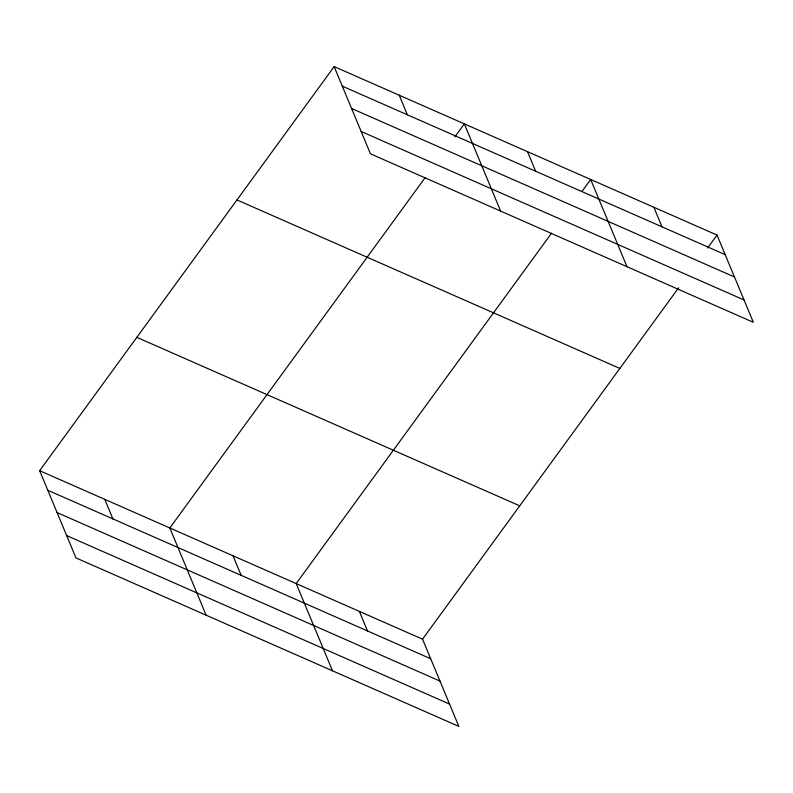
<?xml version="1.0" encoding="UTF-8"?>
<svg xmlns="http://www.w3.org/2000/svg" width="793" height="793" viewBox="0 0 793 793"><rect width="100%" height="100%" fill="white"/><g stroke="black" fill="none" stroke-linecap="round" stroke-linejoin="round"><path stroke-width="1.19" d="M39.65 470.695L422.54 639.188L458.85 726.408L75.959 557.915L39.65 470.695L334.15 66.592L717.041 235.085L753.35 322.305L370.46 153.812L334.15 66.592M425.167 177.612L169.831 527.979L206.14 615.209M454.904 136.812L464.331 123.877L500.641 211.107M551.522 233.221L296.185 583.579L332.495 670.809M581.983 191.42L590.686 179.476L626.995 266.706M422.54 639.188L678.6 287.829M707.614 248.021L717.041 235.085M342.298 86.15L725.189 254.642M351.586 108.482L734.477 276.975M361.162 131.489L744.052 299.982M236.968 199.945L619.858 368.438M136.832 337.342L519.722 505.835M47.798 490.252L430.678 658.745M57.086 512.585L439.976 681.078M66.662 535.592L449.552 704.085M653.868 207.28L662.006 226.848M527.514 151.681L535.652 171.238M399.246 95.229L407.384 114.797M359.368 611.383L367.506 630.95M233.013 555.784L241.151 575.341M104.745 499.332L112.884 518.9"/></g></svg>
